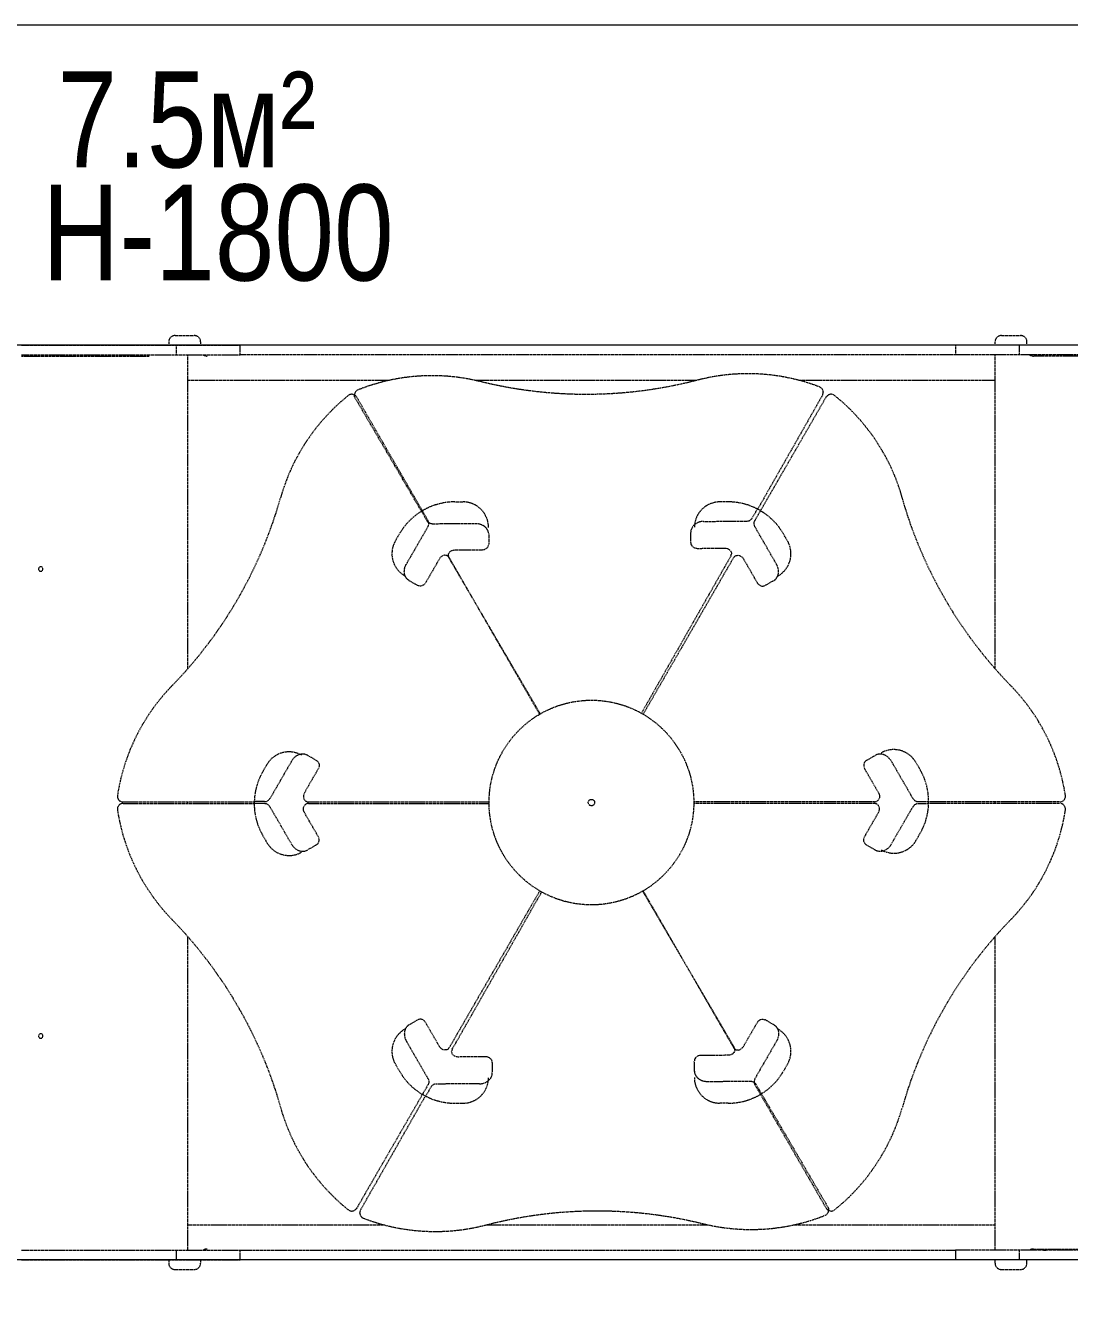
# Model space of a CAD drawing. Header units: millimetres. Extents: x -2104 to 1721, y -2060 to 1406.
# Drawn here: x -738 to 895, y -574 to 1406 of the extents above; entities that cross this region are included whole.
import ezdxf

# ---------------------------------------------------------------- set-up
doc = ezdxf.new("R2010")
doc.units = ezdxf.units.MM
doc.linetypes.add('HIDDEN', pattern=[1.905, 1.27, -0.635])
for name, color, linetype in [('DIKOM_ЗОНА', 90, 'Continuous'), ('DIKOM_ОБЪЕКТ', 7, 'Continuous'), ('DIKOM_РАЗМЕР_ЗОНА', 7, 'Continuous'), ('DIKOM_РАЗМЕР_ОБЪЕКТА', 7, 'Continuous')]:
    doc.layers.add(name, color=color, linetype=linetype)
doc.styles.add('style1', font='arialbd.ttf', dxfattribs={"width": 0.8})
doc.dimstyles.new('1-50', dxfattribs={"dimtxt": 300, "dimasz": 200, "dimexe": 100, "dimexo": 0, "dimgap": 100, "dimtad": 1, "dimtxsty": 'style1', "dimcen": 200, "dimclrd": 7, "dimclre": 7, "dimclrt": 7, "dimadec": 1, "dimazin": 2, "dimtfac": 1, "dimtmove": 0, "dimatfit": 2, "dimfxl": 0, "dimlwd": 25, "dimlwe": 18, "dimarcsym": 0})

# ---------------------------------------------------------------- blocks, each defined once
blk = doc.blocks.new('*D3')
at = {"layer": 'Defpoints', "color": 0, "transparency": 16777216}
for p in [(1220.9, -451), (-929.1, -485.8), (1220.9, -1482.1)]:
    blk.add_point(p, dxfattribs=at)
at = {"layer": 'DIKOM_РАЗМЕР_ОБЪЕКТА', "color": 7, "lineweight": 18, "transparency": 16777216}
for p, q in [((1220.9, -451), (1220.9, -1582.1)), ((-929.1, -485.8), (-929.1, -1582.1))]:
    blk.add_line(p, q, dxfattribs=at)
at = {"layer": 'DIKOM_РАЗМЕР_ОБЪЕКТА', "color": 7, "lineweight": 25, "transparency": 16777216}
blk.add_line((-729.1, -1482.1), (1020.9, -1482.1), dxfattribs=at)
at = {"layer": 'DIKOM_РАЗМЕР_ОБЪЕКТА', "color": 7, "transparency": 16777216}
for points in [[(-729.1, -1448.7), (-729.1, -1515.4), (-929.1, -1482.1)], [(1020.9, -1448.7), (1020.9, -1515.4), (1220.9, -1482.1)]]:
    blk.add_solid(points, dxfattribs=at)
at = {"layer": 'DIKOM_РАЗМЕР_ОБЪЕКТА', "color": 7, "transparency": 16777216, "insert": (145.9, -1254.4), "char_height": 300, "attachment_point": 5, "style": 'style1'}
blk.add_mtext('{\\fArial|b0|i0|c204|p34;\\H0.83333x;2150}', dxfattribs=at)
blk = doc.blocks.new('*D0')
at = {"layer": 'Defpoints', "color": 0, "transparency": 16777216}
for p in [(-1034.1, 905.6), (1128, 905.6), (1128, -524.4)]:
    blk.add_point(p, dxfattribs=at)
at = {"layer": 'DIKOM_РАЗМЕР_ОБЪЕКТА', "color": 7, "lineweight": 18, "transparency": 16777216}
for p, q in [((1128, 905.6), (-1134.1, 905.6)), ((1128, -524.4), (-1134.1, -524.4))]:
    blk.add_line(p, q, dxfattribs=at)
at = {"layer": 'DIKOM_РАЗМЕР_ОБЪЕКТА', "color": 7, "lineweight": 25, "transparency": 16777216}
blk.add_line((-1034.1, -324.4), (-1034.1, 705.6), dxfattribs=at)
at = {"layer": 'DIKOM_РАЗМЕР_ОБЪЕКТА', "color": 7, "transparency": 16777216}
for points in [[(-1067.5, 705.6), (-1000.8, 705.6), (-1034.1, 905.6)], [(-1067.5, -324.4), (-1000.8, -324.4), (-1034.1, -524.4)]]:
    blk.add_solid(points, dxfattribs=at)
at = {"layer": 'DIKOM_РАЗМЕР_ОБЪЕКТА', "color": 7, "transparency": 16777216, "insert": (-1261.9, 176.3), "char_height": 300, "attachment_point": 5, "rotation": 90, "style": 'style1'}
blk.add_mtext('{\\fArial|b0|i0|c204|p34;\\H0.83333x;1430}', dxfattribs=at)
blk = doc.blocks.new('*D1')
at = {"layer": 'Defpoints', "color": 0, "transparency": 16777216}
for p in [(-1429.1, -111.1), (1720.9, -111.1), (1720.9, -1960.1)]:
    blk.add_point(p, dxfattribs=at)
at = {"layer": 'DIKOM_РАЗМЕР_ЗОНА', "color": 7, "lineweight": 18, "transparency": 16777216}
for p, q in [((-1429.1, -111.1), (-1429.1, -2060.1)), ((1720.9, -111.1), (1720.9, -2060.1))]:
    blk.add_line(p, q, dxfattribs=at)
at = {"layer": 'DIKOM_РАЗМЕР_ЗОНА', "color": 7, "lineweight": 25, "transparency": 16777216}
blk.add_line((-1229.1, -1960.1), (1520.9, -1960.1), dxfattribs=at)
at = {"layer": 'DIKOM_РАЗМЕР_ЗОНА', "color": 7, "transparency": 16777216}
for points in [[(-1229.1, -1926.8), (-1229.1, -1993.4), (-1429.1, -1960.1)], [(1520.9, -1926.8), (1520.9, -1993.4), (1720.9, -1960.1)]]:
    blk.add_solid(points, dxfattribs=at)
at = {"layer": 'DIKOM_РАЗМЕР_ЗОНА', "color": 7, "transparency": 16777216, "insert": (94.9, -1732.4), "char_height": 300, "attachment_point": 5, "style": 'style1'}
blk.add_mtext('{\\fArial|b0|i0|c204|p34;\\H0.83333x;3150}', dxfattribs=at)
blk = doc.blocks.new('*D2')
at = {"layer": 'Defpoints', "color": 0, "transparency": 16777216}
for p in [(-1679.2, 1405.6), (664.7, 1405.6), (664.7, -1024.4)]:
    blk.add_point(p, dxfattribs=at)
at = {"layer": 'DIKOM_РАЗМЕР_ЗОНА', "color": 7, "lineweight": 18, "transparency": 16777216}
for p, q in [((664.7, 1405.6), (-1779.2, 1405.6)), ((664.7, -1024.4), (-1779.2, -1024.4))]:
    blk.add_line(p, q, dxfattribs=at)
at = {"layer": 'DIKOM_РАЗМЕР_ЗОНА', "color": 7, "lineweight": 25, "transparency": 16777216}
blk.add_line((-1679.2, -824.4), (-1679.2, 1205.6), dxfattribs=at)
at = {"layer": 'DIKOM_РАЗМЕР_ЗОНА', "color": 7, "transparency": 16777216}
for points in [[(-1712.5, 1205.6), (-1645.8, 1205.6), (-1679.2, 1405.6)], [(-1712.5, -824.4), (-1645.8, -824.4), (-1679.2, -1024.4)]]:
    blk.add_solid(points, dxfattribs=at)
at = {"layer": 'DIKOM_РАЗМЕР_ЗОНА', "color": 7, "transparency": 16777216, "insert": (-1906.9, 190.6), "char_height": 300, "attachment_point": 5, "rotation": 90, "style": 'style1'}
blk.add_mtext('{\\fArial|b0|i0|c204|p34;\\H0.83333x;2430}', dxfattribs=at)

msp = doc.modelspace()

# ---------------------------------------------------------------- linework, layer by layer
at = {"layer": 'DIKOM_ЗОНА', "color": 3, "lineweight": 15}
msp.add_lwpolyline([(-929.067, -1024.399), (1220.931, -1024.399, 0.41421356), (1720.931, -524.399), (1720.931, 905.601, 0.41421356), (1220.931, 1405.601), (-929.067, 1405.601, 0.41421356), (-1429.067, 905.601), (-1429.067, -524.399, 0.41421356)], format="xyb", close=True, dxfattribs=at)
at = {"layer": 'DIKOM_ОБЪЕКТ', "color": 7, "linetype": 'HIDDEN', "lineweight": 15}
for p, q in [((-504.068, 920.601), (-474.068, 920.601)), ((787.932, 920.601), (817.932, 920.601)), ((-744.119, 905.601), (-502.199, 905.601)), ((-514.068, 910.601), (-514.068, 905.601)), ((-502.199, 905.601), (-502.199, 890.601)), ((-502.199, 905.601), (-402.199, 905.601)), ((-464.068, 910.601), (-464.068, 905.601)), ((-402.199, 890.601), (-402.199, 905.601)), ((716.063, 905.601), (716.063, 890.601)), ((816.063, 905.601), (716.063, 905.601)), ((777.932, 905.601), (777.932, 910.601)), ((816.063, 890.601), (816.063, 905.601)), ((1057.983, 905.601), (816.063, 905.601)), ((827.932, 905.601), (827.932, 910.601)), ((-744.119, 890.601), (-502.199, 890.601)), ((-744.068, 888.601), (-544.068, 888.601)), ((-502.199, 890.601), (-402.199, 890.601)), ((-484.068, 399.956), (-484.068, 890.601)), ((716.063, 890.601), (-402.199, 890.601)), ((816.063, 890.601), (716.063, 890.601)), ((777.932, 399.956), (777.932, 890.601)), ((1057.983, 890.601), (816.063, 890.601)), ((1037.932, 888.601), (837.932, 888.601)), ((-169.231, 850.601), (-484.068, 850.601)), ((311.656, 850.601), (-35.215, 850.601)), ((-12.203, 845.187), (-26.601, 848.592)), ((2.288, 842.093), (-12.203, 845.187)), ((16.864, 839.313), (2.288, 842.093)), ((31.517, 836.848), (16.864, 839.313)), ((46.236, 834.699), (31.517, 836.848)), ((61.013, 832.868), (46.236, 834.699)), ((75.839, 831.357), (61.013, 832.868)), ((209.943, 832.202), (195.094, 830.823)), ((224.749, 833.9), (209.943, 832.202)), ((239.502, 835.917), (224.749, 833.9)), ((254.193, 838.251), (239.502, 835.917)), ((268.813, 840.901), (254.193, 838.251)), ((283.353, 843.864), (268.813, 840.901)), ((297.805, 847.141), (283.353, 843.864)), ((312.158, 850.727), (297.805, 847.141)), ((777.932, 850.601), (471.527, 850.601)), ((509.393, 832.494), (509.396, 831.994)), ((-223.292, 827.547), (-223.725, 827.797)), ((-223.587, 827.375), (-223.591, 827.875)), ((-118.776, 645.988), (-222.304, 822.721)), ((-117.47, 646.747), (-219.882, 824.13)), ((90.705, 830.165), (75.839, 831.357)), ((105.6, 829.295), (90.705, 830.165)), ((120.517, 828.745), (105.6, 829.295)), ((135.446, 828.518), (120.517, 828.745)), ((150.377, 828.612), (135.446, 828.518)), ((165.302, 829.028), (150.377, 828.612)), ((180.21, 829.765), (165.302, 829.028)), ((195.094, 830.823), (180.21, 829.765)), ((508.171, 827.325), (406.879, 649.301)), ((411.334, 646.747), (513.746, 824.13)), ((517.156, 827.547), (517.589, 827.797)), ((-343.309, 652.629), (-339.149, 666.827)), ((-66.688, 660.601), (-54.008, 660.601)), ((360.552, 660.601), (347.872, 660.601)), ((637.173, 652.629), (633.013, 666.827)), ((-352.579, 624.46), (-347.787, 638.504)), ((-347.787, 638.504), (-343.309, 652.629)), ((-109.913, 630.857), (-118.776, 645.988)), ((-108.702, 631.561), (-117.47, 646.747)), ((398.398, 635.35), (406.466, 649.53)), ((402.566, 631.561), (411.334, 646.747)), ((641.651, 638.504), (637.173, 652.629)), ((646.443, 624.46), (641.651, 638.504)), ((-357.682, 610.505), (-352.579, 624.46)), ((-142.46, 563.219), (-108.8, 621.519)), ((-33.818, 626.4), (-101.136, 625.976)), ((322.166, 630.082), (389.484, 630.506)), ((436.324, 563.219), (402.664, 621.519)), ((651.546, 610.505), (646.443, 624.46)), ((-368.811, 582.9), (-363.094, 596.649)), ((-363.094, 596.649), (-357.682, 610.505)), ((-159.63, 599.621), (-153.29, 610.601)), ((-13.798, 592.865), (-13.617, 594.556)), ((-13.718, 610.644), (-13.62, 595.056)), ((-13.62, 595.056), (-13.617, 594.556)), ((302.374, 597.047), (302.275, 612.636)), ((302.377, 596.547), (302.58, 594.859)), ((302.58, 594.859), (303.159, 593.238)), ((453.494, 599.621), (447.154, 610.601)), ((656.958, 596.649), (651.546, 610.505)), ((662.675, 582.9), (656.958, 596.649)), ((-374.829, 569.267), (-368.811, 582.9)), ((-88.021, 574.832), (-89.447, 573.419)), ((-86.393, 575.94), (-88.021, 574.832)), ((-84.629, 576.697), (-86.393, 575.94)), ((-82.802, 577.072), (-84.629, 576.697)), ((-80.988, 577.049), (-82.802, 577.072)), ((-79.262, 576.629), (-80.988, 577.049)), ((-78.112, 576.089), (-79.262, 576.629)), ((-76.826, 576.837), (-76.727, 578.103)), ((-76.727, 578.103), (-76.238, 579.811)), ((-76.238, 579.811), (-75.361, 581.399)), ((-75.361, 581.399), (-74.133, 582.801)), ((-74.133, 582.801), (-72.602, 583.96)), ((-72.602, 583.96), (-70.834, 584.828)), ((-70.834, 584.828), (-68.9, 585.369)), ((-68.9, 585.369), (-66.881, 585.56)), ((-66.881, 585.56), (-23.562, 585.833)), ((-23.562, 585.833), (-21.612, 586.012)), ((-21.612, 586.012), (-19.739, 586.516)), ((-19.739, 586.516), (-18.016, 587.327)), ((-18.016, 587.327), (-16.507, 588.414)), ((-16.507, 588.414), (-15.272, 589.734)), ((-15.272, 589.734), (-14.357, 591.237)), ((-14.357, 591.237), (-13.798, 592.865)), ((364.773, 575.747), (225.075, 330.221)), ((303.159, 593.238), (304.092, 591.747)), ((304.092, 591.747), (305.344, 590.442)), ((305.344, 590.442), (306.866, 589.375)), ((306.866, 589.375), (308.6, 588.585)), ((308.6, 588.585), (310.479, 588.104)), ((310.479, 588.104), (312.431, 587.95)), ((312.431, 587.95), (355.75, 588.223)), ((355.75, 588.223), (357.772, 588.057)), ((357.772, 588.057), (359.712, 587.541)), ((359.712, 587.541), (361.491, 586.696)), ((361.491, 586.696), (363.036, 585.556)), ((363.036, 585.556), (364.282, 584.17)), ((364.282, 584.17), (365.179, 582.593)), ((365.179, 582.593), (365.689, 580.891)), ((365.689, 580.891), (365.804, 579.626)), ((371.976, 576.089), (373.126, 576.629)), ((373.126, 576.629), (374.852, 577.049)), ((374.852, 577.049), (376.666, 577.072)), ((376.666, 577.072), (378.493, 576.697)), ((378.493, 576.697), (380.257, 575.94)), ((380.257, 575.94), (381.885, 574.832)), ((381.885, 574.832), (383.311, 573.419)), ((668.693, 569.267), (662.675, 582.9)), ((-387.754, 542.38), (-381.145, 555.757)), ((-381.145, 555.757), (-374.829, 569.267)), ((-90.612, 571.759), (-112.272, 534.243)), ((-89.447, 573.419), (-90.612, 571.759)), ((67.036, 329.225), (-75.746, 572.971)), ((65.957, 328.598), (-75.286, 573.238)), ((227.907, 328.598), (369.15, 573.238)), ((383.311, 573.419), (384.476, 571.759)), ((384.476, 571.759), (406.136, 534.243)), ((675.009, 555.757), (668.693, 569.267)), ((681.618, 542.38), (675.009, 555.757)), ((-394.654, 529.143), (-387.754, 542.38)), ((-138.705, 537.957), (-125.205, 530.163)), ((432.569, 537.957), (419.069, 530.163)), ((688.518, 529.143), (681.618, 542.38)), ((-409.304, 503.124), (-401.838, 516.055)), ((-401.838, 516.055), (-394.654, 529.143)), ((-125.205, 530.163), (-124.772, 529.913)), ((-123.213, 529.234), (-124.772, 529.913)), ((-121.521, 528.915), (-123.213, 529.234)), ((-119.763, 528.966), (-121.521, 528.915)), ((-118.004, 529.387), (-119.763, 528.966)), ((-116.314, 530.161), (-118.004, 529.387)), ((-114.756, 531.258), (-116.314, 530.161)), ((-113.392, 532.636), (-114.756, 531.258)), ((-112.272, 534.243), (-113.392, 532.636)), ((406.136, 534.243), (407.256, 532.636)), ((407.256, 532.636), (408.62, 531.258)), ((408.62, 531.258), (410.178, 530.161)), ((410.178, 530.161), (411.868, 529.387)), ((411.868, 529.387), (413.627, 528.966)), ((413.627, 528.966), (415.385, 528.915)), ((415.385, 528.915), (417.077, 529.234)), ((417.077, 529.234), (418.636, 529.913)), ((419.069, 530.163), (418.636, 529.913)), ((695.702, 516.055), (688.518, 529.143)), ((703.168, 503.124), (695.702, 516.055)), ((-417.046, 490.358), (-409.304, 503.124)), ((710.91, 490.358), (703.168, 503.124)), ((-433.34, 465.351), (-425.06, 477.764)), ((-425.06, 477.764), (-417.046, 490.358)), ((718.924, 477.764), (710.91, 490.358)), ((727.204, 465.351), (718.924, 477.764)), ((-441.882, 453.127), (-433.34, 465.351)), ((735.746, 453.127), (727.204, 465.351)), ((-459.729, 429.273), (-450.68, 441.098)), ((-450.68, 441.098), (-441.882, 453.127)), ((744.544, 441.098), (735.746, 453.127)), ((753.593, 429.273), (744.544, 441.098)), ((-478.556, 406.261), (-469.022, 417.658)), ((-469.022, 417.658), (-459.729, 429.273)), ((762.886, 417.658), (753.593, 429.273)), ((772.42, 406.261), (762.886, 417.658)), ((-488.322, 395.089), (-478.556, 406.261)), ((782.186, 395.089), (772.42, 406.261)), ((-508.532, 373.447), (-498.316, 384.149)), ((-498.316, 384.149), (-488.322, 395.089)), ((792.18, 384.149), (782.186, 395.089)), ((802.396, 373.447), (792.18, 384.149)), ((-283.205, 256.499), (-296.705, 264.293)), ((577.069, 256.499), (590.569, 264.293)), ((-360.797, 249.663), (-367.095, 238.658)), ((-321.705, 255.633), (-355.365, 197.332)), ((-280.272, 243.258), (-301.932, 205.742)), ((-282.772, 256.249), (-281.405, 255.237)), ((-281.405, 255.237), (-280.283, 253.932)), ((-280.283, 253.932), (-279.448, 252.383)), ((-279.441, 245.031), (-280.272, 243.258)), ((-279.448, 252.383), (-278.933, 250.65)), ((-278.93, 246.902), (-279.441, 245.031)), ((-278.933, 250.65), (-278.758, 248.799)), ((-278.758, 248.799), (-278.93, 246.902)), ((572.797, 250.65), (572.622, 248.799)), ((572.622, 248.799), (572.794, 246.902)), ((572.794, 246.902), (573.305, 245.031)), ((573.312, 252.383), (572.797, 250.65)), ((573.305, 245.031), (574.136, 243.258)), ((574.147, 253.932), (573.312, 252.383)), ((574.136, 243.258), (595.796, 205.742)), ((575.269, 255.237), (574.147, 253.932)), ((576.636, 256.249), (575.269, 255.237)), ((615.569, 255.633), (649.229, 197.332)), ((660.581, 242.544), (654.2, 253.501)), ((-303.298, 201.961), (-303.444, 199.997)), ((-303.444, 199.997), (-303.217, 198.091)), ((-302.788, 203.903), (-303.298, 201.961)), ((-303.217, 198.091), (-302.628, 196.322)), ((-301.932, 205.742), (-302.788, 203.903)), ((595.796, 205.742), (596.651, 203.903)), ((597.081, 198.091), (596.492, 196.322)), ((596.651, 203.903), (597.162, 201.961)), ((597.308, 199.997), (597.081, 198.091)), ((597.162, 201.961), (597.308, 199.997)), ((-590.224, 193.002), (-589.791, 192.752)), ((-590.224, 187.815), (-589.791, 188.065)), ((-585.126, 191.507), (-380.303, 191.507)), ((-585.126, 189.31), (-380.303, 189.31)), ((-484.068, 189.31), (-484.068, 191.507)), ((-363.983, 191.98), (-380.298, 191.98)), ((-363.983, 188.837), (-380.298, 188.837)), ((-321.705, 125.185), (-355.365, 183.485)), ((-303.444, 180.82), (-303.217, 182.726)), ((-303.298, 178.856), (-303.444, 180.82)), ((-302.788, 176.914), (-303.298, 178.856)), ((-303.217, 182.726), (-302.628, 184.495)), ((-302.628, 196.322), (-301.701, 194.763)), ((-302.628, 184.495), (-301.701, 186.054)), ((-301.701, 194.763), (-300.474, 193.478)), ((-301.701, 186.054), (-300.474, 187.339)), ((-300.474, 193.478), (-299.432, 192.752)), ((-300.474, 187.339), (-299.432, 188.065)), ((-295.55, 191.73), (-13.064, 191.73)), ((-295.55, 189.087), (-13.064, 189.087)), ((589.414, 191.73), (306.928, 191.73)), ((589.414, 189.087), (306.928, 189.087)), ((594.338, 193.478), (593.296, 192.752)), ((594.338, 187.339), (593.296, 188.065)), ((595.565, 194.763), (594.338, 193.478)), ((595.565, 186.054), (594.338, 187.339)), ((596.492, 196.322), (595.565, 194.763)), ((596.492, 184.495), (595.565, 186.054)), ((597.081, 182.726), (596.492, 184.495)), ((596.651, 176.914), (597.162, 178.856)), ((597.308, 180.82), (597.081, 182.726)), ((597.162, 178.856), (597.308, 180.82)), ((615.569, 125.185), (649.229, 183.485)), ((657.847, 191.98), (674.162, 191.98)), ((657.847, 188.837), (674.162, 188.837)), ((878.99, 191.507), (674.167, 191.507)), ((878.99, 189.31), (674.167, 189.31)), ((777.932, 189.31), (777.932, 191.507)), ((884.088, 193.002), (883.655, 192.752)), ((884.088, 187.815), (883.655, 188.065)), ((-301.932, 175.075), (-302.788, 176.914)), ((-280.272, 137.559), (-301.932, 175.075)), ((574.136, 137.559), (595.796, 175.075)), ((595.796, 175.075), (596.651, 176.914)), ((-366.717, 138.659), (-360.336, 127.702)), ((654.661, 131.54), (660.959, 142.545)), ((-283.205, 124.319), (-296.705, 116.524)), ((-282.772, 124.569), (-281.405, 125.58)), ((-281.405, 125.58), (-280.283, 126.885)), ((-280.283, 126.885), (-279.448, 128.434)), ((-279.441, 135.786), (-280.272, 137.559)), ((-279.448, 128.434), (-278.933, 130.167)), ((-278.93, 133.915), (-279.441, 135.786)), ((-278.933, 130.167), (-278.758, 132.018)), ((-278.758, 132.018), (-278.93, 133.915)), ((572.622, 132.018), (572.794, 133.915)), ((572.797, 130.167), (572.622, 132.018)), ((572.794, 133.915), (573.305, 135.786)), ((573.312, 128.434), (572.797, 130.167)), ((573.305, 135.786), (574.136, 137.559)), ((574.147, 126.885), (573.312, 128.434)), ((575.269, 125.58), (574.147, 126.885)), ((576.636, 124.569), (575.269, 125.58)), ((577.069, 124.319), (590.569, 116.524)), ((65.957, 52.219), (-75.286, -192.421)), ((-70.574, -194.735), (69.125, 50.791)), ((227.163, 51.787), (369.945, -191.958)), ((227.907, 52.219), (369.15, -192.421)), ((-508.532, 7.37), (-498.316, -3.332)), ((802.396, 7.37), (792.18, -3.332)), ((-498.316, -3.332), (-488.322, -14.272)), ((-488.322, -14.272), (-478.556, -25.444)), ((-484.068, -509.399), (-484.068, -19.139)), ((782.186, -14.272), (772.42, -25.444)), ((777.932, -509.399), (777.932, -19.139)), ((792.18, -3.332), (782.186, -14.272)), ((-478.556, -25.444), (-469.022, -36.841)), ((-469.022, -36.841), (-459.729, -48.456)), ((762.886, -36.841), (753.593, -48.456)), ((772.42, -25.444), (762.886, -36.841)), ((-459.729, -48.456), (-450.68, -60.281)), ((753.593, -48.456), (744.544, -60.281)), ((-450.68, -60.281), (-441.882, -72.31)), ((-441.882, -72.31), (-433.34, -84.534)), ((735.746, -72.31), (727.204, -84.534)), ((744.544, -60.281), (735.746, -72.31)), ((-433.34, -84.534), (-425.06, -96.947)), ((-425.06, -96.947), (-417.046, -109.541)), ((718.924, -96.947), (710.91, -109.541)), ((727.204, -84.534), (718.924, -96.947)), ((-417.046, -109.541), (-409.304, -122.307)), ((710.91, -109.541), (703.168, -122.307)), ((-409.304, -122.307), (-401.838, -135.238)), ((-401.838, -135.238), (-394.654, -148.326)), ((695.702, -135.238), (688.518, -148.326)), ((703.168, -122.307), (695.702, -135.238)), ((-394.654, -148.326), (-387.754, -161.563)), ((-138.705, -157.14), (-125.205, -149.346)), ((-125.205, -149.346), (-124.772, -149.096)), ((-123.213, -148.417), (-124.772, -149.096)), ((-121.521, -148.098), (-123.213, -148.417)), ((-119.763, -148.149), (-121.521, -148.098)), ((-118.004, -148.57), (-119.763, -148.149)), ((-116.314, -149.344), (-118.004, -148.57)), ((-114.756, -150.441), (-116.314, -149.344)), ((-113.392, -151.819), (-114.756, -150.441)), ((-112.272, -153.426), (-113.392, -151.819)), ((-90.612, -190.942), (-112.272, -153.426)), ((384.476, -190.942), (406.136, -153.426)), ((406.136, -153.426), (407.256, -151.819)), ((407.256, -151.819), (408.62, -150.441)), ((408.62, -150.441), (410.178, -149.344)), ((410.178, -149.344), (411.868, -148.57)), ((411.868, -148.57), (413.627, -148.149)), ((413.627, -148.149), (415.385, -148.098)), ((415.385, -148.098), (417.077, -148.417)), ((417.077, -148.417), (418.636, -149.096)), ((419.069, -149.346), (418.636, -149.096)), ((432.569, -157.14), (419.069, -149.346)), ((688.518, -148.326), (681.618, -161.563)), ((-387.754, -161.563), (-381.145, -174.94)), ((-381.145, -174.94), (-374.829, -188.45)), ((675.009, -174.94), (668.693, -188.45)), ((681.618, -161.563), (675.009, -174.94)), ((-374.829, -188.45), (-368.811, -202.083)), ((-142.46, -182.402), (-108.8, -240.702)), ((-89.447, -192.602), (-90.612, -190.942)), ((-88.021, -194.015), (-89.447, -192.602)), ((-86.393, -195.123), (-88.021, -194.015)), ((-84.629, -195.88), (-86.393, -195.123)), ((-82.802, -196.255), (-84.629, -195.88)), ((-80.988, -196.232), (-82.802, -196.255)), ((-79.262, -195.812), (-80.988, -196.232)), ((-78.112, -195.272), (-79.262, -195.812)), ((370.926, -197.091), (370.437, -198.799)), ((371.025, -195.825), (370.926, -197.091)), ((371.976, -195.272), (373.126, -195.812)), ((373.126, -195.812), (374.852, -196.232)), ((374.852, -196.232), (376.666, -196.255)), ((376.666, -196.255), (378.493, -195.88)), ((378.493, -195.88), (380.257, -195.123)), ((380.257, -195.123), (381.885, -194.015)), ((381.885, -194.015), (383.311, -192.602)), ((383.311, -192.602), (384.476, -190.942)), ((436.324, -182.402), (402.664, -240.702)), ((668.693, -188.45), (662.675, -202.083)), ((-368.811, -202.083), (-363.094, -215.832)), ((-363.094, -215.832), (-357.682, -229.688)), ((-71.49, -199.879), (-71.605, -198.614)), ((-70.98, -201.581), (-71.49, -199.879)), ((-70.083, -203.158), (-70.98, -201.581)), ((-68.837, -204.544), (-70.083, -203.158)), ((-67.292, -205.684), (-68.837, -204.544)), ((-65.513, -206.529), (-67.292, -205.684)), ((-63.572, -207.045), (-65.513, -206.529)), ((-61.551, -207.211), (-63.572, -207.045)), ((-18.232, -206.938), (-61.551, -207.211)), ((-16.28, -207.092), (-18.232, -206.938)), ((-14.401, -207.573), (-16.28, -207.092)), ((-12.667, -208.363), (-14.401, -207.573)), ((-11.145, -209.43), (-12.667, -208.363)), ((-9.893, -210.735), (-11.145, -209.43)), ((-8.96, -212.226), (-9.893, -210.735)), ((-8.38, -213.847), (-8.96, -212.226)), ((-8.178, -215.535), (-8.38, -213.847)), ((-8.174, -216.035), (-8.076, -231.623)), ((307.998, -211.853), (307.816, -213.544)), ((307.819, -214.044), (307.816, -213.544)), ((307.918, -229.632), (307.819, -214.044)), ((308.556, -210.225), (307.998, -211.853)), ((309.471, -208.722), (308.556, -210.225)), ((310.706, -207.402), (309.471, -208.722)), ((312.215, -206.315), (310.706, -207.402)), ((313.939, -205.504), (312.215, -206.315)), ((315.812, -204.999), (313.939, -205.504)), ((317.761, -204.821), (315.812, -204.999)), ((361.08, -204.548), (317.761, -204.821)), ((363.099, -204.356), (361.08, -204.548)), ((365.033, -203.816), (363.099, -204.356)), ((366.802, -202.948), (365.033, -203.816)), ((368.332, -201.789), (366.802, -202.948)), ((369.561, -200.387), (368.332, -201.789)), ((370.437, -198.799), (369.561, -200.387)), ((656.958, -215.832), (651.546, -229.688)), ((662.675, -202.083), (656.958, -215.832)), ((-357.682, -229.688), (-352.579, -243.643)), ((-159.63, -218.418), (-153.29, -229.399)), ((453.494, -218.418), (447.154, -229.399)), ((651.546, -229.688), (646.443, -243.643)), ((-352.579, -243.643), (-347.787, -257.687)), ((-108.702, -250.744), (-117.47, -265.93)), ((-104.199, -254.337), (-112.267, -268.517)), ((-27.967, -249.07), (-95.285, -249.494)), ((328.017, -245.388), (395.336, -244.964)), ((402.566, -250.744), (411.334, -265.93)), ((404.112, -249.845), (412.975, -264.976)), ((646.443, -243.643), (641.651, -257.687)), ((-347.787, -257.687), (-343.309, -271.812)), ((-343.309, -271.812), (-339.149, -286.01)), ((-117.47, -265.93), (-219.882, -443.313)), ((-213.972, -446.313), (-112.68, -268.289)), ((411.334, -265.93), (513.746, -443.313)), ((412.975, -264.976), (516.503, -441.709)), ((637.173, -271.812), (633.013, -286.01)), ((641.651, -257.687), (637.173, -271.812)), ((-66.688, -279.399), (-54.008, -279.399)), ((360.552, -279.399), (347.872, -279.399)), ((-223.292, -446.73), (-223.725, -446.98)), ((-215.194, -451.482), (-215.197, -450.982)), ((40.006, -457.239), (54.697, -454.905)), ((54.697, -454.905), (69.45, -452.888)), ((69.45, -452.888), (84.256, -451.19)), ((84.256, -451.19), (99.105, -449.811)), ((99.105, -449.811), (113.989, -448.753)), ((113.989, -448.753), (128.898, -448.015)), ((128.898, -448.015), (143.822, -447.6)), ((143.822, -447.6), (158.753, -447.506)), ((158.753, -447.506), (173.682, -447.733)), ((173.682, -447.733), (188.599, -448.283)), ((188.599, -448.283), (203.495, -449.153)), ((203.495, -449.153), (218.36, -450.345)), ((218.36, -450.345), (233.186, -451.856)), ((233.186, -451.856), (247.963, -453.687)), ((247.963, -453.687), (262.683, -455.835)), ((517.156, -446.73), (517.589, -446.98)), ((517.787, -446.363), (517.79, -446.863)), ((-484.068, -469.399), (-178.05, -469.399)), ((-17.959, -469.715), (-3.605, -466.128)), ((-16.693, -469.399), (328.546, -469.399)), ((-3.605, -466.128), (10.846, -462.852)), ((10.846, -462.852), (25.386, -459.888)), ((25.386, -459.888), (40.006, -457.239)), ((262.683, -455.835), (277.335, -458.301)), ((277.335, -458.301), (291.911, -461.081)), ((291.911, -461.081), (306.403, -464.175)), ((306.403, -464.175), (320.8, -467.58)), ((464.298, -469.399), (777.932, -469.399)), ((-744.119, -509.399), (-502.199, -509.399)), ((-502.199, -509.399), (-502.199, -524.399)), ((-502.199, -509.399), (-402.199, -509.399)), ((-402.199, -524.399), (-402.199, -509.399)), ((-402.199, -509.399), (716.063, -509.399)), ((716.063, -509.399), (716.063, -524.399)), ((816.063, -509.399), (716.063, -509.399)), ((816.063, -524.399), (816.063, -509.399)), ((1057.983, -509.399), (816.063, -509.399)), ((837.932, -507.399), (1037.932, -507.399)), ((-744.119, -524.399), (-502.199, -524.399)), ((-514.068, -524.399), (-514.068, -529.399)), ((-502.199, -524.399), (-402.199, -524.399)), ((-464.068, -524.399), (-464.068, -529.399)), ((816.063, -524.399), (716.063, -524.399)), ((777.932, -529.399), (777.932, -524.399)), ((1057.983, -524.399), (816.063, -524.399)), ((827.932, -529.399), (827.932, -524.399)), ((-504.068, -539.399), (-474.068, -539.399)), ((787.932, -539.399), (817.932, -539.399))]:
    msp.add_line(p, q, dxfattribs=at)
at = {"layer": 'DIKOM_ОБЪЕКТ', "color": 7, "linetype": 'HIDDEN', "lineweight": 15, "extrusion": (-1.38778e-16, 3.07656e-15, -1)}
for centre in [(714.068, 555.601), (714.068, -174.399)]:
    msp.add_circle(centre, 3.5, dxfattribs=at)
at = {"layer": 'DIKOM_ОБЪЕКТ', "color": 7, "linetype": 'HIDDEN', "lineweight": 15}
for radius in [160, 5]:
    msp.add_circle((146.932, 190.601), radius, dxfattribs=at)
for centre, radius, start, end in [((-504.068, 910.601), 10, 90, 180), ((-474.068, 910.601), 10, 0, 90), ((787.932, 910.601), 10, 90, 180), ((817.932, 910.601), 10, 0, 90), ((-454.068, 898.601), 10, 233.130102, 270), ((837.932, 898.601), 10, 233.130102, 270), ((857.932, 870.601), 20, 90, 115.841933), ((-102.223, 543.883), 313.953, 76.062023, 111.595169), ((391.603, 546.791), 314.147, 69.13836, 104.648732), ((-214.895, 827.578), 8.71, 109.288842, 176.543339), ((500.72, 832.113), 8.68, 2.264015, 71.494231), ((501.698, 831.964), 7.698, 330.000175, 0.226605), ((-36.911, 581.866), 313.953, 128.765902, 164.299048), ((-227.767, 820.092), 8.71, 63.817732, 131.072229), ((521.631, 820.092), 8.71, 48.927771, 116.182268), ((330.775, 581.866), 313.953, 15.700952, 51.234098), ((-66.688, 560.601), 100, 90, 150), ((-54.008, 620.601), 40, 0, 90), ((347.872, 620.601), 40, 90, 180), ((360.552, 560.601), 100, 30, 90), ((389.692, 640.747), 10.243, 268.836235, 328.200238), ((317.935, 612.639), 15.659, 144.674535, 180.014221), ((321.788, 609.411), 20.674, 88.953495, 143.550532), ((-124.989, 579.621), 40, 150, 240), ((418.853, 579.621), 40, 300, 30), ((-81.976, 569.432), 7.697, 29.636058, 59.868579), ((-69.13, 576.903), 7.697, 180.492492, 210.725014), ((358.108, 579.595), 7.697, 329.997129, 0.22965), ((375.84, 569.432), 7.697, 120.131421, 150.363942), ((-283.651, 154.09), 314.147, 135.712339, 171.222711), ((577.515, 154.09), 314.147, 8.777289, 44.287661), ((-326.081, 229.794), 40, 60.216656, 150.216656), ((-303.553, 245.739), 20.674, 96.810539, 151.407576), ((-304.453, 250.684), 15.659, 60.34685, 95.686536), ((598.317, 250.684), 15.659, 84.313464, 119.65315), ((619.635, 233.37), 40, 30.216656, 120.216656), ((597.416, 245.739), 20.674, 28.592424, 83.189461), ((-280.304, 188.986), 100, 150.216656, 210.216656), ((574.168, 192.217), 100, 330.216656, 30.216656), ((-585.603, 200.351), 8.68, 168.86684, 238.097056), ((879.467, 200.351), 8.68, 301.902944, 11.13316), ((-585.603, 180.466), 8.68, 121.902944, 191.13316), ((-283.651, 226.727), 314.147, 188.777289, 224.287661), ((-585.958, 199.428), 7.698, 240.134466, 270.360897), ((-585.958, 181.389), 7.698, 89.639103, 119.865534), ((-364.369, 202.216), 10.243, 272.160833, 331.524836), ((-364.369, 178.601), 10.243, 28.475164, 87.839167), ((-295.599, 199.426), 7.697, 240.131421, 270.363942), ((-295.599, 181.391), 7.697, 89.636058, 119.868579), ((589.463, 199.426), 7.697, 269.636058, 299.868579), ((589.463, 181.391), 7.697, 60.131421, 90.363942), ((658.233, 202.216), 10.243, 208.475164, 267.839167), ((658.233, 178.601), 10.243, 92.160833, 151.524836), ((577.515, 226.727), 314.147, 315.712339, 351.222711), ((879.822, 199.428), 7.698, 269.639103, 299.865534), ((879.822, 181.389), 7.698, 60.134466, 90.360897), ((879.467, 180.466), 8.68, 348.86684, 58.097056), ((-325.771, 147.833), 40, 210.216656, 300.216656), ((-303.553, 135.079), 20.674, 208.592424, 263.189461), ((597.416, 135.079), 20.674, 276.810539, 331.407576), ((619.945, 151.409), 40, 240.216656, 330.216656), ((-304.453, 130.133), 15.659, 264.313464, 299.65315), ((598.317, 130.133), 15.659, 240.34685, 275.686536), ((-124.989, -198.418), 40, 120, 210), ((418.853, -198.418), 40, 330, 60), ((-81.976, -188.615), 7.697, 300.131421, 330.363942), ((-63.908, -198.583), 7.697, 149.997129, 180.22965), ((375.84, -188.615), 7.697, 209.636058, 239.868579), ((363.329, -195.891), 7.697, 0.492492, 30.725014), ((-66.688, -179.399), 100, 210, 270), ((-23.735, -231.627), 15.659, 324.674535, 0.014221), ((360.552, -179.399), 100, 270, 330), ((-95.493, -259.735), 10.243, 88.836235, 148.200238), ((-54.008, -239.399), 40, 270, 0), ((-27.589, -228.399), 20.674, 268.953495, 323.550532), ((347.872, -239.399), 40, 180, 270), ((-36.911, -201.049), 313.953, 195.700952, 231.234098), ((330.775, -201.049), 313.953, 308.765902, 344.299048), ((-227.767, -439.275), 8.71, 228.927771, 296.182268), ((-207.499, -450.952), 7.698, 150.000175, 180.226605), ((-206.521, -451.1), 8.68, 182.264015, 251.494231), ((396.422, -162.871), 313.953, 256.062023, 291.595169), ((509.094, -446.566), 8.71, 289.288842, 356.543339), ((521.631, -439.275), 8.71, 243.817732, 311.072229), ((-97.404, -165.779), 314.147, 249.13836, 284.648732), ((-454.068, -517.399), 10, 90, 126.869898), ((837.932, -517.399), 10, 90, 126.869898), ((857.932, -489.399), 20, 244.158067, 270), ((-504.068, -529.399), 10, 180, 270), ((-474.068, -529.399), 10, 270, 0), ((787.932, -529.399), 10, 180, 270), ((817.932, -529.399), 10, 270, 0)]:
    msp.add_arc(centre, radius, start, end, dxfattribs=at)
for points, knots in [([(-222.304, 822.721), (-222.569, 823.24), (-223.101, 824.28), (-223.513, 825.842), (-223.543, 826.856), (-223.556, 827.285)], [0, 0, 0, 0, 0.36446266, 0.73103723, 1, 1, 1, 1]), ([(-219.882, 824.13), (-220.201, 824.617), (-220.842, 825.594), (-221.996, 826.724), (-222.863, 827.252), (-223.229, 827.475)], [0, 0, 0, 0, 0.36446266, 0.73103723, 1, 1, 1, 1]), ([(513.746, 824.13), (514.065, 824.617), (514.706, 825.594), (515.86, 826.724), (516.727, 827.252), (517.093, 827.475)], [0, 0, 0, 0, 0.36446266, 0.73103723, 1, 1, 1, 1]), ([(-101.136, 625.976), (-101.645, 625.995), (-102.761, 626.035), (-104.448, 626.441), (-106.136, 627.157), (-107.662, 628.174), (-108.961, 629.41), (-109.604, 630.387), (-109.913, 630.857)], [0, 0, 0, 0, 0.14471808, 0.31705835, 0.49084334, 0.66518562, 0.83909212, 1, 1, 1, 1]), ([(-108.8, 621.519), (-108.564, 621.971), (-108.048, 622.96), (-107.566, 624.628), (-107.354, 626.448), (-107.484, 628.278), (-107.915, 630.018), (-108.447, 631.06), (-108.702, 631.561)], [0, 0, 0, 0, 0.14471808, 0.31705835, 0.49084334, 0.66518562, 0.83909212, 1, 1, 1, 1]), ([(-16.709, 618.624), (-16.737, 618.666), (-17.155, 619.298), (-18.22, 620.414), (-19.894, 621.921), (-21.807, 623.232), (-23.895, 624.341), (-26.135, 625.229), (-28.49, 625.882), (-30.882, 626.279), (-32.672, 626.4), (-33.636, 626.4), (-33.818, 626.4)], [0, 0, 0, 0, 0.00891743, 0.13385883, 0.25710692, 0.37908476, 0.50016256, 0.62062632, 0.7406799, 0.86045987, 0.97365377, 1, 1, 1, 1]), ([(-13.715, 610.144), (-13.723, 610.434), (-13.748, 611.405), (-14.002, 613.05), (-14.622, 615.041), (-15.501, 616.918), (-16.318, 618.072), (-16.709, 618.624)], [0, 0, 0, 0, 0.09890792, 0.33148561, 0.56294787, 0.7912847, 1, 1, 1, 1]), ([(402.664, 621.519), (402.428, 621.971), (401.912, 622.96), (401.43, 624.628), (401.218, 626.448), (401.348, 628.278), (401.779, 630.018), (402.311, 631.06), (402.566, 631.561)], [0, 0, 0, 0, 0.14471808, 0.31705835, 0.49084334, 0.66518562, 0.83909212, 1, 1, 1, 1]), ([(-144.162, 544.502), (-144.184, 544.547), (-144.527, 545.224), (-144.971, 546.701), (-145.453, 548.901), (-145.645, 551.213), (-145.577, 553.576), (-145.241, 555.961), (-144.644, 558.331), (-143.806, 560.607), (-143.026, 562.222), (-142.55, 563.06), (-142.46, 563.219)], [0, 0, 0, 0, 0.00891743, 0.13385883, 0.25710692, 0.37908476, 0.50016256, 0.62062632, 0.7406799, 0.86045987, 0.97365377, 1, 1, 1, 1]), ([(438.026, 544.502), (438.048, 544.547), (438.391, 545.224), (438.835, 546.701), (439.317, 548.901), (439.509, 551.213), (439.441, 553.576), (439.105, 555.961), (438.508, 558.331), (437.67, 560.607), (436.89, 562.222), (436.414, 563.06), (436.324, 563.219)], [0, 0, 0, 0, 0.00891743, 0.13385883, 0.25710692, 0.37908476, 0.50016256, 0.62062632, 0.7406799, 0.86045987, 0.97365377, 1, 1, 1, 1]), ([(-138.272, 537.707), (-138.52, 537.857), (-139.352, 538.359), (-140.656, 539.394), (-142.08, 540.916), (-143.277, 542.609), (-143.876, 543.89), (-144.162, 544.502)], [0, 0, 0, 0, 0.09890792, 0.33148561, 0.56294787, 0.7912847, 1, 1, 1, 1]), ([(432.136, 537.707), (432.384, 537.857), (433.216, 538.359), (434.52, 539.394), (435.943, 540.916), (437.141, 542.609), (437.74, 543.89), (438.026, 544.502)], [0, 0, 0, 0, 0.09890792, 0.33148561, 0.56294787, 0.7912847, 1, 1, 1, 1]), ([(-138.272, -156.89), (-138.52, -157.04), (-139.352, -157.542), (-140.656, -158.577), (-142.08, -160.099), (-143.277, -161.792), (-143.876, -163.073), (-144.162, -163.685)], [0, 0, 0, 0, 0.09890792, 0.33148561, 0.56294787, 0.7912847, 1, 1, 1, 1]), ([(432.136, -156.89), (432.384, -157.04), (433.216, -157.542), (434.52, -158.577), (435.943, -160.099), (437.141, -161.792), (437.74, -163.073), (438.026, -163.685)], [0, 0, 0, 0, 0.09890792, 0.33148561, 0.56294787, 0.7912847, 1, 1, 1, 1]), ([(-144.162, -163.685), (-144.184, -163.73), (-144.527, -164.406), (-144.971, -165.884), (-145.453, -168.084), (-145.645, -170.395), (-145.577, -172.758), (-145.241, -175.144), (-144.644, -177.514), (-143.806, -179.79), (-143.026, -181.405), (-142.55, -182.243), (-142.46, -182.402)], [0, 0, 0, 0, 0.00891743, 0.13385883, 0.25710692, 0.37908476, 0.50016256, 0.62062632, 0.7406799, 0.86045987, 0.97365377, 1, 1, 1, 1]), ([(438.026, -163.685), (438.048, -163.73), (438.391, -164.406), (438.835, -165.884), (439.317, -168.084), (439.509, -170.395), (439.441, -172.758), (439.105, -175.144), (438.508, -177.514), (437.67, -179.79), (436.89, -181.405), (436.414, -182.243), (436.324, -182.402)], [0, 0, 0, 0, 0.00891743, 0.13385883, 0.25710692, 0.37908476, 0.50016256, 0.62062632, 0.7406799, 0.86045987, 0.97365377, 1, 1, 1, 1]), ([(307.914, -229.132), (307.922, -229.422), (307.948, -230.393), (308.202, -232.038), (308.821, -234.028), (309.7, -235.906), (310.518, -237.06), (310.908, -237.611)], [0, 0, 0, 0, 0.09890792, 0.33148561, 0.56294787, 0.7912847, 1, 1, 1, 1]), ([(-108.8, -240.702), (-108.564, -241.154), (-108.048, -242.143), (-107.566, -243.811), (-107.354, -245.631), (-107.484, -247.461), (-107.915, -249.201), (-108.447, -250.243), (-108.702, -250.744)], [0, 0, 0, 0, 0.14471808, 0.31705835, 0.49084334, 0.66518562, 0.83909212, 1, 1, 1, 1]), ([(310.908, -237.611), (310.936, -237.654), (311.354, -238.286), (312.419, -239.402), (314.093, -240.909), (316.007, -242.219), (318.094, -243.329), (320.334, -244.216), (322.69, -244.869), (325.082, -245.267), (326.871, -245.387), (327.835, -245.388), (328.017, -245.388)], [0, 0, 0, 0, 0.00891743, 0.13385883, 0.25710692, 0.37908476, 0.50016256, 0.62062632, 0.7406799, 0.86045987, 0.97365377, 1, 1, 1, 1]), ([(395.336, -244.964), (395.845, -244.983), (396.96, -245.023), (398.648, -245.429), (400.335, -246.144), (401.861, -247.162), (403.161, -248.398), (403.803, -249.375), (404.112, -249.845)], [0, 0, 0, 0, 0.14471808, 0.31705835, 0.49084334, 0.66518562, 0.83909212, 1, 1, 1, 1]), ([(402.664, -240.702), (402.428, -241.154), (401.912, -242.143), (401.43, -243.811), (401.218, -245.631), (401.348, -247.461), (401.779, -249.201), (402.311, -250.243), (402.566, -250.744)], [0, 0, 0, 0, 0.14471808, 0.31705835, 0.49084334, 0.66518562, 0.83909212, 1, 1, 1, 1]), ([(-219.882, -443.313), (-220.201, -443.8), (-220.842, -444.777), (-221.996, -445.907), (-222.863, -446.435), (-223.229, -446.658)], [0, 0, 0, 0, 0.36446266, 0.73103723, 1, 1, 1, 1]), ([(513.746, -443.313), (514.065, -443.8), (514.706, -444.777), (515.86, -445.907), (516.727, -446.435), (517.093, -446.658)], [0, 0, 0, 0, 0.36446266, 0.73103723, 1, 1, 1, 1]), ([(516.503, -441.709), (516.768, -442.228), (517.301, -443.267), (517.712, -444.829), (517.742, -445.844), (517.755, -446.273)], [0, 0, 0, 0, 0.36446266, 0.73103723, 1, 1, 1, 1])]:
    msp.add_open_spline(points, degree=3, knots=knots, dxfattribs=at)

# ---------------------------------------------------------------- texts
at = {"layer": 'DIKOM_РАЗМЕР_ОБЪЕКТА', "char_height": 150, "width": 5885.53069, "attachment_point": 1, "style": 'style1'}
for s, insert in [('{\\fArial|b0|i0|c204|p34;7.5м²}', (-687.938, 1333.446)), ('{\\fArial|b0|i0|c204|p34;H-1800}', (-712.033, 1156.708))]:
    msp.add_mtext(s, dxfattribs=dict(at, insert=insert))

# ---------------------------------------------------------------- dimensions: what is measured, and where the dimension line sits
at = {"layer": 'DIKOM_РАЗМЕР_ЗОНА'}
dim = msp.add_linear_dim(base=(-1679.181, 1405.601), p1=(664.717, -1024.399), p2=(664.717, 1405.601), angle=90, text='{\\fArial|b0|i0|c204|p34;\\H0.83333x;<>}', dimstyle='1-50', dxfattribs=at)
dim.commit()
dim.dimension.update_dxf_attribs({"geometry": '*D2', "text_midpoint": (-1679.181, 190.601), "dimtype": 160})
dim = msp.add_linear_dim(base=(1720.931, -1960.095), p1=(-1429.067, -111.132), p2=(1720.931, -111.132), text='{\\fArial|b0|i0|c204|p34;\\H0.83333x;<>}', dimstyle='1-50', dxfattribs=at)
dim.commit()
dim.dimension.update_dxf_attribs({"geometry": '*D1', "text_midpoint": (94.916, -1960.095), "dimtype": 160})
at = {"layer": 'DIKOM_РАЗМЕР_ОБЪЕКТА'}
dim = msp.add_linear_dim(base=(-1034.139, 905.601), p1=(1127.983, -524.399), p2=(1127.983, 905.601), angle=90, text='{\\fArial|b0|i0|c204|p34;\\H0.83333x;<>}', dimstyle='1-50', dxfattribs=at)
dim.commit()
dim.dimension.update_dxf_attribs({"geometry": '*D0', "text_midpoint": (-1034.139, 176.303), "dimtype": 160})
dim = msp.add_linear_dim(base=(1220.931, -1482.061), p1=(-929.067, -485.754), p2=(1220.931, -451.041), text='{\\fArial|b0|i0|c204|p34;\\H0.83333x;<>}', dimstyle='1-50', dxfattribs=at)
dim.commit()
dim.dimension.update_dxf_attribs({"geometry": '*D3', "text_midpoint": (145.932, -1482.061), "dimtype": 160})

doc.saveas('drawing.dxf')
